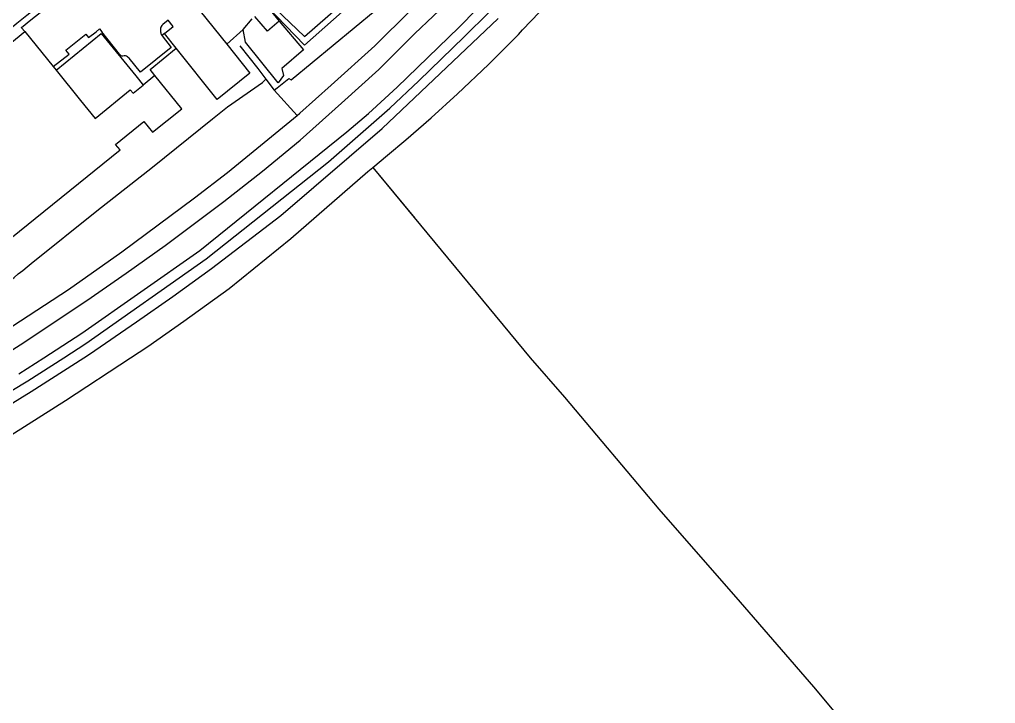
# Model space of a CAD drawing. Header units: millimetres. Extents: x 111502 to 977541, y 8702 to 1044108.
# Drawn here: x 975233.3 to 975586.4, y 478333.6 to 478580.9 of the extents above; entities that cross this region are included whole.
import ezdxf

# ---------------------------------------------------------------- set-up
doc = ezdxf.new("R2010")
doc.units = ezdxf.units.MM
doc.header["$LTSCALE"] = 0.25
doc.layers.add('X HVSS Site Background', color=8, linetype='Continuous')

# ---------------------------------------------------------------- blocks, each defined once
blk = doc.blocks.new('OS MAP')
at = {"layer": 'X HVSS Site Background'}
for points in [[(489000, 242980.8), (489018.1, 242991.6), (489031.2, 243000), (489039.1, 243005.1), (489082.7, 243035.7), (489126.9, 243070.8), (489149.12, 243090.26), (489159.59, 243100.09), (489175.94, 243116.01), (489194.04, 243133.91)], [(489014.9, 242994.2), (489023.9, 243000), (489037.7, 243008.9), (489080.4, 243038.8), (489133.5, 243081.7), (489141.4, 243088.3), (489151.7, 243097.81), (489174.07, 243119.42), (489187.04, 243132.71)], [(489006.9, 242980.2), (489019.4, 242987.8), (489038.4, 243000), (489040.4, 243001.3), (489057.5, 243013), (489070.6, 243022.1), (489084.6, 243032.2), (489109.7, 243051.4), (489146.32, 243082.91), (489188.24, 243122.61)], [(489115.53, 243087.52), (489116.55, 243088.35), (489127.88, 243098.57), (489143.69, 243112.81), (489156.64, 243125.61), (489172.04, 243140.61), (489194.54, 243163.51), (489205.24, 243174.91), (489215.64, 243186.61), (489234.74, 243208.91), (489244.04, 243220.41), (489253.14, 243232.01), (489262.04, 243243.81), (489279.04, 243267.51), (489287.24, 243279.81), (489295.34, 243292.21), (489303.14, 243304.71), (489311.54, 243318.91), (489323.37, 243337.71), (489343.2, 243372.3), (489357.69, 243399.06), (489368.21, 243421)], [(489107.29, 243096.72), (489108.29, 243097.52), (489112.59, 243100.92), (489113.39, 243100.42), (489143.8, 243125.5), (489146.7, 243127.9), (489151.9, 243132.7), (489156.3, 243137), (489160.8, 243141.3), (489166.3, 243146.7), (489171.7, 243152.2), (489177.8, 243158.9), (489184, 243165.6), (489188.7, 243171.1), (489193.5, 243176.6), (489210.9, 243197.7), (489226.5, 243216.8), (489235.9, 243228.1), (489240, 243234), (489251.2, 243250), (489252.5, 243251.9), (489270.61, 243279.39)], [(489150.79, 243109.85), (489158.14, 243117.21), (489171.44, 243129.81), (489193.04, 243151.21), (489202.84, 243161.01), (489212.34, 243171.11), (489226.54, 243186.61), (489235.84, 243197.31), (489244.84, 243208.11), (489253.74, 243219.11), (489260.7, 243228.29)], [(489104.69, 243126.92), (489118.29, 243113.02), (489167.5, 243156.7), (489181, 243171.4), (489193, 243186), (489193.39, 243186.51), (489202.4, 243198.4), (489213.2, 243212), (489218.4, 243218.5), (489220.8, 243222.1)], [(489142.95, 243068.79), (489148.24, 243073.21), (489154.84, 243078.71), (489164.04, 243086.71), (489173.64, 243095.41), (489184.74, 243106.01), (489195.64, 243116.91), (489197.14, 243118.51), (489206.24, 243128.01), (489216.64, 243139.41), (489228.54, 243152.91), (489273.84, 243209.81), (489275.23, 243211.69), (489275.88, 243212.57)], [(489106.1, 243128.03), (489107.69, 243126.12), (489118.29, 243116.12), (489145.5, 243140), (489164.4, 243157), (489177.9, 243171.1), (489199.45, 243198.02)], [(489017, 243117.9), (489015.9, 243119.3), (489015.86, 243119.34), (489019.24, 243122.11), (489039.44, 243138.21), (489056.44, 243152), (489063.01, 243157.19)], [(488959.65, 243076.9), (488965.8, 243081.8), (488987.1, 243098.75), (488998.99, 243108.47), (489000, 243109.3), (489014.21, 243120.96), (489017.8, 243123.9), (489038, 243140), (489055, 243153.8), (489055.39, 243154.11)], [(489077.99, 243128.42), (489090.15, 243113.3)], [(489104.69, 243126.92), (489109.1, 243121.71)], [(489067.6, 243117.2), (489070.77, 243119.76), (489068.94, 243122.04), (489067, 243120.5), (489066.6, 243120.1), (489066.2, 243119.5), (489066.1, 243119.1), (489066.1, 243117.8), (489066.2, 243117.4), (489066.3, 243117.1), (489066.5, 243116.8), (489066.67, 243116.45)], [(489095.99, 243118.62), (489099.29, 243122.52)], [(489109.1, 243121.71), (489117.89, 243111.32), (489109.99, 243104.52), (489110.59, 243102.02), (489108.69, 243099.42), (489096.89, 243114.02), (489095.99, 243118.62)], [(489109.1, 243121.71), (489104.82, 243118.08), (489100.32, 243123.36)], [(489042.82, 243117.85), (489044.12, 243118.88), (489044.91, 243117.87)], [(489095.99, 243118.62), (489090.15, 243113.3)], [(488956.17, 243068.57), (488974.4, 243083.35), (489000, 243104.1), (489017, 243117.9)], [(489017, 243117.9), (489027.28, 243105.23)], [(489027.28, 243105.23), (489033.05, 243109.79), (489031.93, 243111.2), (489039.17, 243116.94), (489040.13, 243115.72), (489042.82, 243117.85)], [(489028.34, 243103.92), (489044.65, 243117.16), (489057.17, 243101.89), (489058.14, 243100.7), (489059.9, 243098.56)], [(489066.67, 243116.45), (489066.7, 243116.4), (489070, 243112.2), (489058.87, 243103.25), (489054.86, 243108.26), (489054.46, 243108.58), (489054.15, 243108.81), (489053.8, 243109), (489053.47, 243109.13), (489053.37, 243109.15), (489052.94, 243109.14), (489052.52, 243109.01), (489052.14, 243108.97), (489052.12, 243108.98), (489051.91, 243109.14), (489051.34, 243109.77), (489044.91, 243117.87)], [(489067.6, 243117.2), (489066.67, 243116.45)], [(489071.8, 243111.9), (489067.6, 243117.2)], [(489064.1, 243102), (489062.36, 243104.16), (489071.8, 243111.9)], [(489086.6, 243093.3), (489071.8, 243111.9)], [(489090.15, 243113.3), (489098.49, 243102.92), (489086.6, 243093.3)], [(489094.79, 243112.72), (489101.39, 243104.52), (489104.28, 243100.71)], [(489007.9, 243000), (489015.4, 243004.7), (489039.5, 243020.7), (489053.7, 243030.5), (489067.8, 243040.6), (489089.1, 243056.5), (489103, 243067.4), (489116.7, 243078.6), (489131.58, 243092.04), (489145.11, 243104.16), (489150.79, 243109.85)], [(489027.28, 243105.23), (489028.34, 243103.92)], [(489028.34, 243103.92), (489037.2, 243093), (489042.5, 243086.5), (489055.2, 243096.9), (489056.3, 243095.6), (489059.9, 243098.56)], [(488992.02, 243018.41), (488992.9, 243018.8), (488999.2, 243021.5), (489000, 243019.7), (489003.4, 243021.8), (489013.2, 243029), (489014.7, 243030.3), (489016.3, 243031.5), (489017.9, 243032.8), (489019.4, 243034), (489043.1, 243053.1), (489063.2, 243068.9), (489085, 243086.3), (489090.4, 243090.7), (489103.09, 243099.52), (489104.28, 243100.71)], [(489008.76, 243040.88), (489008.9, 243040.7), (489051.5, 243075.2), (489049.9, 243077.1), (489060.1, 243085.4), (489063.3, 243081.5), (489073.8, 243090), (489064.1, 243102)], [(489064.1, 243102), (489059.9, 243098.56)], [(489104.28, 243100.71), (489107.29, 243096.72)], [(489107.29, 243096.72), (489115.53, 243087.52)], [(488889.99, 242952.25), (488903.08, 242955.38), (488903.2, 242955.41), (488908, 242956.67), (488912.76, 242958.09), (488916.84, 242959.44), (488921.5, 242961.15), (488926.12, 242962.99), (488930.09, 242964.7), (488934.88, 242966.91), (488936.3, 242967.6), (488951.8, 242975.8), (488979.8, 242991.5), (488993.3, 242999.5), (488994.1, 243000), (488998, 243002.38), (489000, 243003.6), (489006.7, 243007.7), (489032.8, 243024.7), (489052.2, 243038.3), (489078.4, 243057.8), (489090.4, 243066.9), (489115.53, 243087.52)], [(488867.18, 242900.03), (488871.6, 242901.8), (488878, 242904.3), (488879.07, 242904.77), (488906.2, 242916.8), (488919.3, 242922.7), (488943.6, 242934.3), (488986.6, 242957.2), (489000, 242964.6), (489001.5, 242965.4), (489003.1, 242966.4), (489003.33, 242966.54), (489031.8, 242984.5), (489055.3, 243000), (489061.5, 243004.1), (489074.6, 243013.2), (489091, 243025), (489113.34, 243043.05), (489141.14, 243067.28), (489142.95, 243068.79)], [(489142.95, 243068.79), (489158.16, 243050.4)]]:
    blk.add_lwpolyline(points, dxfattribs=at)
at = {"layer": 'X HVSS Site Background', "flags": 128}
for points in [[(489014.9, 242994.2), (489023.9, 243000), (489023.9, 243000), (489037.7, 243008.9), (489037.7, 243008.9), (489080.4, 243038.8), (489080.4, 243038.8), (489133.5, 243081.7), (489133.5, 243081.7), (489141.4, 243088.3), (489141.4, 243088.3), (489151.7, 243097.81), (489151.7, 243097.81), (489174.07, 243119.42), (489174.07, 243119.42), (489187.04, 243132.71)], [(489006.9, 242980.2), (489019.4, 242987.8), (489019.4, 242987.8), (489038.4, 243000), (489038.4, 243000), (489040.4, 243001.3), (489040.4, 243001.3), (489057.5, 243013), (489057.5, 243013), (489070.6, 243022.1), (489070.6, 243022.1), (489084.6, 243032.2), (489084.6, 243032.2), (489109.7, 243051.4), (489109.7, 243051.4), (489146.32, 243082.91), (489146.32, 243082.91), (489188.24, 243122.61)], [(489115.53, 243087.52), (489116.55, 243088.35), (489116.55, 243088.35), (489127.88, 243098.57), (489127.88, 243098.57), (489143.69, 243112.81), (489143.69, 243112.81), (489156.64, 243125.61)], [(489107.29, 243096.72), (489108.29, 243097.52), (489108.29, 243097.52), (489112.59, 243100.92), (489112.59, 243100.92), (489113.39, 243100.42), (489113.39, 243100.42), (489143.8, 243125.5)], [(489150.79, 243109.85), (489158.14, 243117.21), (489158.14, 243117.21), (489171.44, 243129.81), (489171.44, 243129.81), (489193.04, 243151.21), (489193.04, 243151.21), (489202.84, 243161.01), (489202.84, 243161.01), (489212.34, 243171.11), (489212.34, 243171.11), (489226.54, 243186.61), (489226.54, 243186.61), (489235.84, 243197.31), (489235.84, 243197.31), (489244.84, 243208.11), (489244.84, 243208.11), (489253.74, 243219.11), (489253.74, 243219.11), (489260.7, 243228.29)], [(489104.69, 243126.92), (489118.29, 243113.02), (489118.29, 243113.02), (489167.5, 243156.7), (489167.5, 243156.7), (489181, 243171.4), (489181, 243171.4), (489193, 243186), (489193, 243186), (489193.39, 243186.51), (489193.39, 243186.51), (489202.4, 243198.4), (489202.4, 243198.4), (489213.2, 243212), (489213.2, 243212), (489218.4, 243218.5), (489218.4, 243218.5), (489220.8, 243222.1)], [(489142.95, 243068.79), (489148.24, 243073.21), (489148.24, 243073.21), (489154.84, 243078.71), (489154.84, 243078.71), (489164.04, 243086.71), (489164.04, 243086.71), (489173.64, 243095.41), (489173.64, 243095.41), (489184.74, 243106.01), (489184.74, 243106.01), (489195.64, 243116.91), (489195.64, 243116.91), (489197.14, 243118.51), (489197.14, 243118.51), (489206.24, 243128.01)], [(489106.1, 243128.03), (489107.69, 243126.12), (489107.69, 243126.12), (489118.29, 243116.12), (489118.29, 243116.12), (489145.5, 243140), (489145.5, 243140), (489164.4, 243157), (489164.4, 243157), (489177.9, 243171.1), (489177.9, 243171.1), (489199.45, 243198.02)], [(489017, 243117.9), (489015.9, 243119.3), (489015.9, 243119.3), (489015.86, 243119.34), (489015.86, 243119.34), (489019.24, 243122.11), (489019.24, 243122.11), (489039.44, 243138.21), (489039.44, 243138.21), (489056.44, 243152), (489056.44, 243152), (489063.01, 243157.19)], [(488959.65, 243076.9), (488965.8, 243081.8), (488965.8, 243081.8), (488987.1, 243098.75), (488987.1, 243098.75), (488998.99, 243108.47), (488998.99, 243108.47), (489000, 243109.3), (489000, 243109.3), (489014.21, 243120.96), (489014.21, 243120.96), (489017.8, 243123.9), (489017.8, 243123.9), (489038, 243140), (489038, 243140), (489055, 243153.8), (489055, 243153.8), (489055.39, 243154.11)], [(489077.99, 243128.42), (489090.15, 243113.3)], [(489104.69, 243126.92), (489109.1, 243121.71)], [(489067.6, 243117.2), (489070.77, 243119.76), (489070.77, 243119.76), (489068.94, 243122.04), (489068.94, 243122.04), (489067, 243120.5), (489067, 243120.5), (489066.6, 243120.1), (489066.6, 243120.1), (489066.2, 243119.5), (489066.2, 243119.5), (489066.1, 243119.1), (489066.1, 243119.1), (489066.1, 243117.8), (489066.1, 243117.8), (489066.2, 243117.4), (489066.2, 243117.4), (489066.3, 243117.1), (489066.3, 243117.1), (489066.5, 243116.8), (489066.5, 243116.8), (489066.67, 243116.45)], [(489095.99, 243118.62), (489099.29, 243122.52)], [(489109.1, 243121.71), (489117.89, 243111.32), (489117.89, 243111.32), (489109.99, 243104.52), (489109.99, 243104.52), (489110.59, 243102.02), (489110.59, 243102.02), (489108.69, 243099.42), (489108.69, 243099.42), (489096.89, 243114.02), (489096.89, 243114.02), (489095.99, 243118.62)], [(489109.1, 243121.71), (489104.82, 243118.08), (489104.82, 243118.08), (489100.32, 243123.36)], [(489042.82, 243117.85), (489044.12, 243118.88), (489044.12, 243118.88), (489044.91, 243117.87)], [(489095.99, 243118.62), (489090.15, 243113.3)], [(488956.17, 243068.57), (488974.4, 243083.35), (488974.4, 243083.35), (489000, 243104.1), (489000, 243104.1), (489017, 243117.9)], [(489017, 243117.9), (489027.28, 243105.23)], [(489027.28, 243105.23), (489033.05, 243109.79), (489033.05, 243109.79), (489031.93, 243111.2), (489031.93, 243111.2), (489039.17, 243116.94), (489039.17, 243116.94), (489040.13, 243115.72), (489040.13, 243115.72), (489042.82, 243117.85)], [(489028.34, 243103.92), (489044.65, 243117.16), (489044.65, 243117.16), (489057.17, 243101.89), (489057.17, 243101.89), (489058.14, 243100.7), (489058.14, 243100.7), (489059.9, 243098.56)], [(489066.67, 243116.45), (489066.7, 243116.4), (489066.7, 243116.4), (489070, 243112.2), (489070, 243112.2), (489058.87, 243103.25), (489058.87, 243103.25), (489054.86, 243108.26), (489054.86, 243108.26), (489054.46, 243108.58), (489054.46, 243108.58), (489054.15, 243108.81), (489054.15, 243108.81), (489053.8, 243109), (489053.8, 243109), (489053.47, 243109.13), (489053.47, 243109.13), (489053.37, 243109.15), (489053.37, 243109.15), (489052.94, 243109.14), (489052.94, 243109.14), (489052.52, 243109.01), (489052.52, 243109.01), (489052.14, 243108.97), (489052.14, 243108.97), (489052.12, 243108.98), (489052.12, 243108.98), (489051.91, 243109.14), (489051.91, 243109.14), (489051.34, 243109.77), (489051.34, 243109.77), (489044.91, 243117.87)], [(489067.6, 243117.2), (489066.67, 243116.45)], [(489071.8, 243111.9), (489067.6, 243117.2)], [(489064.1, 243102), (489062.36, 243104.16), (489062.36, 243104.16), (489071.8, 243111.9)], [(489086.6, 243093.3), (489071.8, 243111.9)], [(489090.15, 243113.3), (489098.49, 243102.92), (489098.49, 243102.92), (489086.6, 243093.3)], [(489094.79, 243112.72), (489101.39, 243104.52), (489101.39, 243104.52), (489104.28, 243100.71)], [(489007.9, 243000), (489015.4, 243004.7), (489015.4, 243004.7), (489039.5, 243020.7), (489039.5, 243020.7), (489053.7, 243030.5), (489053.7, 243030.5), (489067.8, 243040.6), (489067.8, 243040.6), (489089.1, 243056.5), (489089.1, 243056.5), (489103, 243067.4), (489103, 243067.4), (489116.7, 243078.6), (489116.7, 243078.6), (489131.58, 243092.04), (489131.58, 243092.04), (489145.11, 243104.16), (489145.11, 243104.16), (489150.79, 243109.85)], [(489027.28, 243105.23), (489028.34, 243103.92)], [(489028.34, 243103.92), (489037.2, 243093), (489037.2, 243093), (489042.5, 243086.5), (489042.5, 243086.5), (489055.2, 243096.9), (489055.2, 243096.9), (489056.3, 243095.6), (489056.3, 243095.6), (489059.9, 243098.56)], [(489014.7, 243030.3), (489016.3, 243031.5), (489016.3, 243031.5), (489017.9, 243032.8), (489017.9, 243032.8), (489019.4, 243034), (489019.4, 243034), (489043.1, 243053.1), (489043.1, 243053.1), (489063.2, 243068.9), (489063.2, 243068.9), (489085, 243086.3), (489085, 243086.3), (489090.4, 243090.7), (489090.4, 243090.7), (489103.09, 243099.52), (489103.09, 243099.52), (489104.28, 243100.71)], [(489008.76, 243040.88), (489008.9, 243040.7), (489008.9, 243040.7), (489051.5, 243075.2), (489051.5, 243075.2), (489049.9, 243077.1), (489049.9, 243077.1), (489060.1, 243085.4), (489060.1, 243085.4), (489063.3, 243081.5), (489063.3, 243081.5), (489073.8, 243090), (489073.8, 243090), (489064.1, 243102)], [(489064.1, 243102), (489059.9, 243098.56)], [(489104.28, 243100.71), (489107.29, 243096.72)], [(489107.29, 243096.72), (489115.53, 243087.52)], [(489006.7, 243007.7), (489032.8, 243024.7), (489032.8, 243024.7), (489052.2, 243038.3), (489052.2, 243038.3), (489078.4, 243057.8), (489078.4, 243057.8), (489090.4, 243066.9), (489090.4, 243066.9), (489115.53, 243087.52)], [(489003.33, 242966.54), (489031.8, 242984.5), (489031.8, 242984.5), (489055.3, 243000), (489055.3, 243000), (489061.5, 243004.1), (489061.5, 243004.1), (489074.6, 243013.2), (489074.6, 243013.2), (489091, 243025), (489091, 243025), (489113.34, 243043.05), (489113.34, 243043.05), (489141.14, 243067.28), (489141.14, 243067.28), (489142.95, 243068.79)], [(489142.95, 243068.79), (489199.87, 243000), (489199.87, 243000), (489212.25, 242985.7), (489212.25, 242985.7), (489246.45, 242945.2), (489246.45, 242945.2), (489275.85, 242911.6), (489275.85, 242911.6), (489302.35, 242881), (489302.35, 242881), (489345.85, 242828.96)]]:
    blk.add_lwpolyline(points, dxfattribs=at)

msp = doc.modelspace()

# ---------------------------------------------------------------- block references
at = {"lineweight": 0}
msp.add_blockref('OS MAP', (486218.2, 235458.61), dxfattribs=at)

doc.saveas('drawing.dxf')
